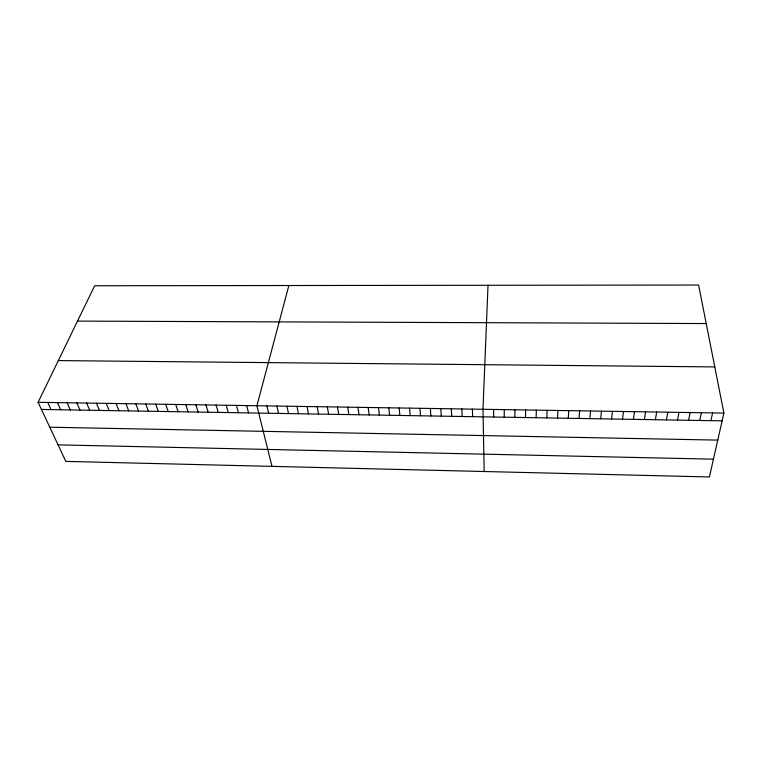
<?xml version="1.0" encoding="UTF-8"?>
<svg xmlns="http://www.w3.org/2000/svg" width="762" height="762" viewBox="0 0 762 762"><rect width="100%" height="100%" fill="white"/><g stroke="black" fill="none" stroke-linecap="round" stroke-linejoin="round"><path stroke-width="1.14" d="M504.225 417.195L504.244 409.623M514.826 417.366L514.922 409.794M525.456 417.547L525.637 409.956M536.115 417.728L536.381 410.127M488.023 285.283L482.975 409.289L484.175 471.516M546.802 417.909L547.154 410.299M557.517 418.081L557.955 410.47M568.271 418.262L568.795 410.642M579.053 418.443L579.663 410.813M589.874 418.624L590.56 410.985M600.713 418.805L601.494 411.156M611.591 418.986L612.457 411.328M622.506 419.176L623.459 411.499M633.441 419.357L634.479 411.671M644.414 419.538L645.547 411.842M655.425 419.719L656.634 412.023M666.455 419.91L667.769 412.194M677.532 420.091L678.923 412.366M688.629 420.281L690.124 412.547M699.764 420.462L701.345 412.718M710.936 420.653L712.603 412.899M723.9 413.08L709.403 476.964L65.818 461.391L38.1 402.298L94.659 285.75L698.602 285.036L723.9 413.08L38.1 402.298M288.865 285.521L256.908 405.736L271.986 466.382M77.505 321.097L706.212 323.555M58.341 360.588L714.775 366.913M41.453 409.442L722.138 420.843M49.787 427.215L717.766 440.112M58.064 444.865L713.432 459.172M47.749 402.45L51.035 409.604M57.436 402.603L60.655 409.765M67.142 402.755L70.294 409.927M76.876 402.908L79.962 410.089M86.639 403.06L89.659 410.251M96.431 403.212L99.384 410.413M106.242 403.374L109.128 410.575M116.091 403.527L118.91 410.737M125.959 403.679L128.711 410.909M135.865 403.831L138.541 411.07M145.79 403.993L148.409 411.232M155.753 404.146L158.296 411.404M165.735 404.308L168.212 411.566M175.746 404.46L178.156 411.737M185.795 404.622L188.128 411.899M195.863 404.774L198.13 412.071M205.969 404.936L208.159 412.232M216.094 405.098L218.208 412.404M226.257 405.26L228.295 412.575M236.439 405.413L238.411 412.737M246.659 405.575L248.555 412.909M266.881 405.898L268.634 413.252M276.882 406.051L278.559 413.414M286.912 406.213L288.522 413.585M296.97 406.365L298.504 413.747M307.048 406.527L308.515 413.918M317.163 406.689L318.554 414.08M327.308 406.841L328.622 414.252M337.48 407.003L338.719 414.423M347.682 407.165L348.844 414.595M357.911 407.327L359.007 414.757M368.17 407.489L369.189 414.928M378.457 407.651L379.4 415.1M388.782 407.813L389.639 415.271M399.126 407.975L399.907 415.442M409.499 408.137L410.204 415.614M419.91 408.299L420.538 415.795M430.349 408.461L430.892 415.966M440.807 408.632L441.274 416.138M451.304 408.794L451.695 416.309M461.839 408.956L462.143 416.49M472.392 409.127L472.621 416.662M493.595 409.461L493.662 417.014"/></g></svg>
